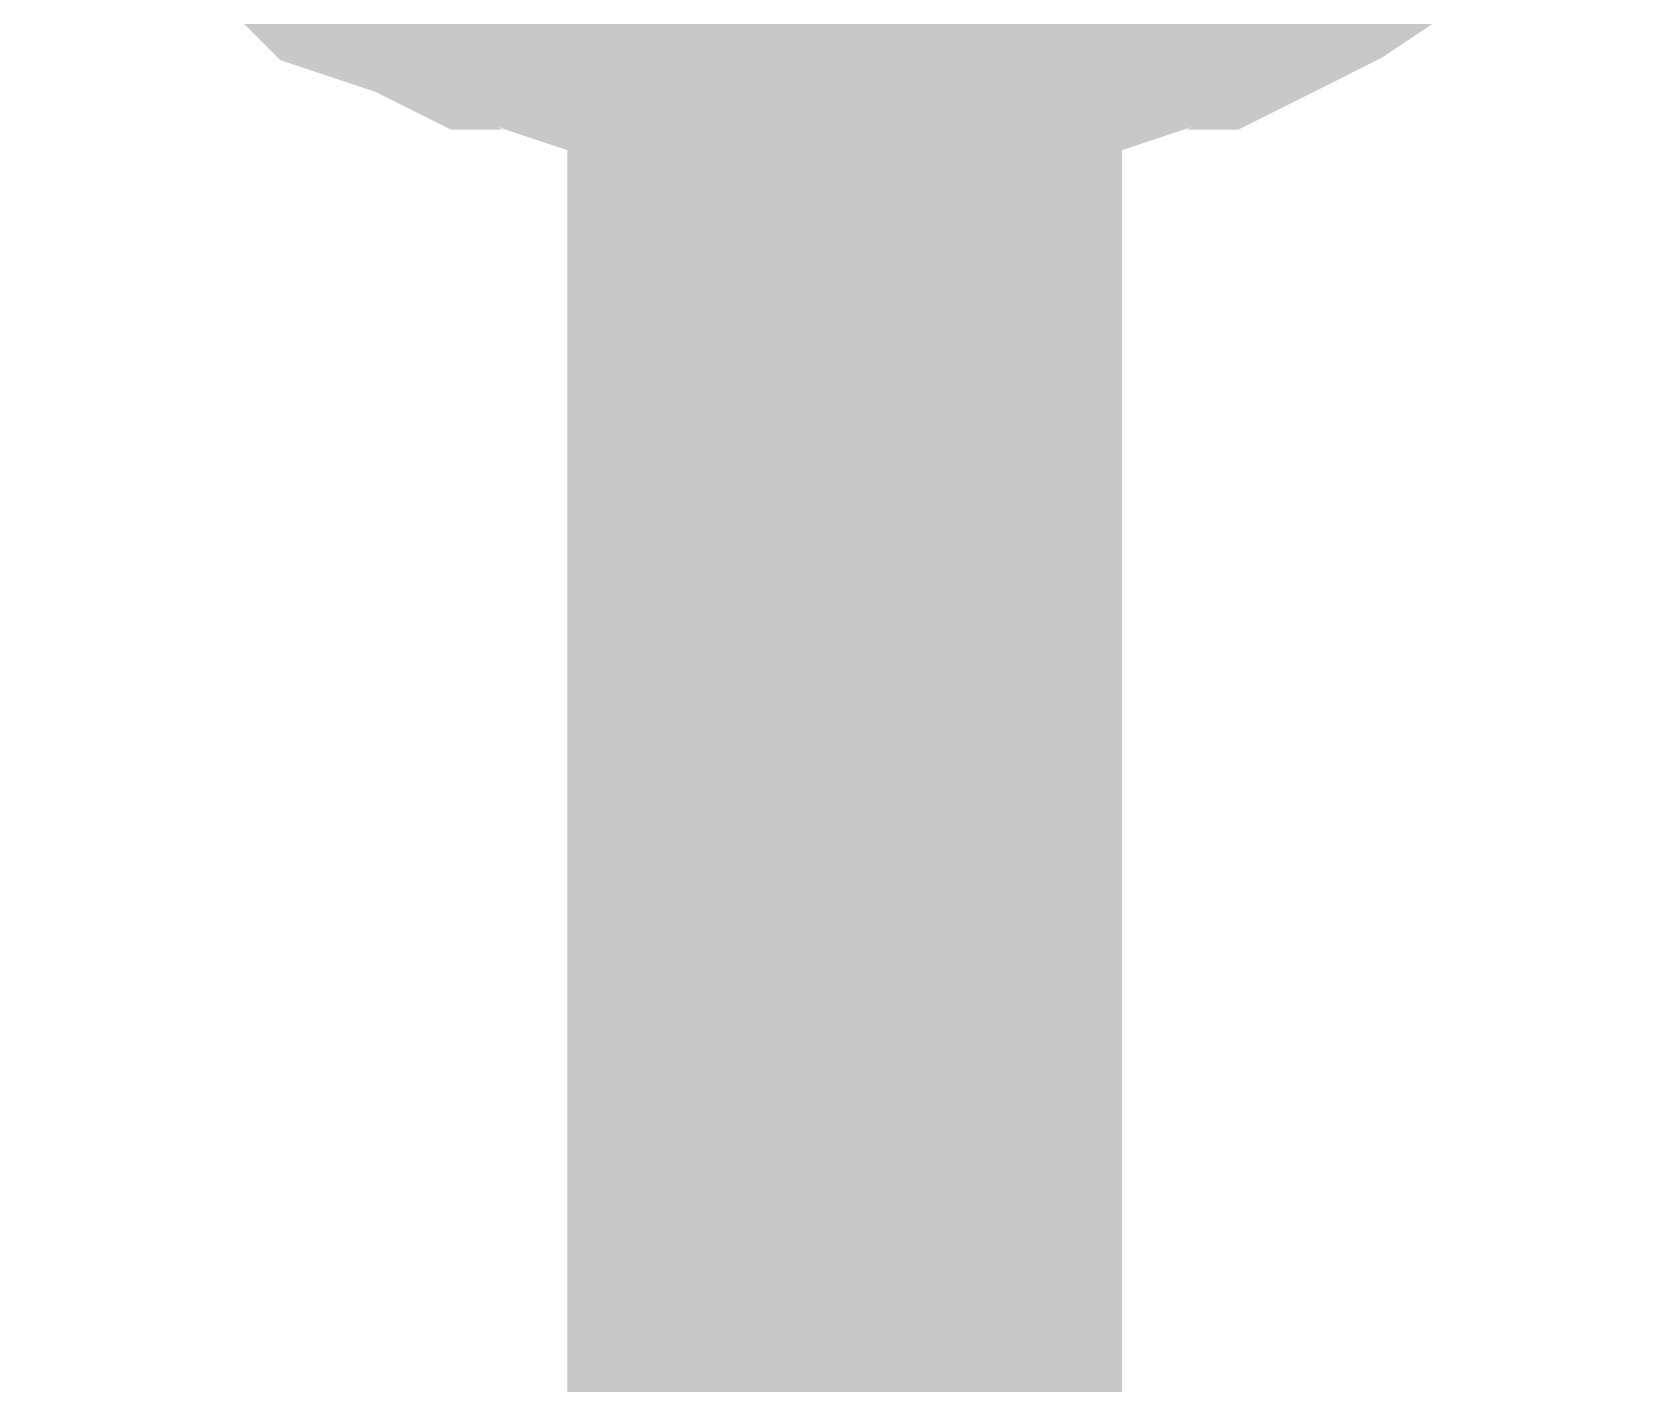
# Model space of a CAD drawing. Header units: inches. Extents: x 0 to 15, y 0 to 9.5.
# Drawn here: x 10.5819 to 10.61609, y 7.14825 to 7.17699 of the extents above; entities that cross this region are included whole.
import ezdxf

# ---------------------------------------------------------------- set-up
doc = ezdxf.new("R2010")
doc.units = ezdxf.units.IN
doc.header["$MEASUREMENT"] = 0
doc.layers.add('Sheet', color=255, linetype='Continuous')

msp = doc.modelspace()

# ---------------------------------------------------------------- linework, layer by layer
at = {"layer": 'Sheet'}
for points in [[(10.599183, 6.599915, 0.0118, 0.0118, 0), (10.599183, 7.199907, 0.0118, 0.0118, 0)], [(10.599183, 7.179712, 0.0118, 0.0118, 0), (10.598081, 7.179712, 0.0118, 0.0118, 0), (10.59698, 7.179712, 0.0118, 0.0118, 0), (10.596246, 7.180079, 0.0118, 0.0118, 0), (10.595145, 7.180079, 0.0118, 0.0118, 0), (10.594044, 7.180446, 0.0118, 0.0118, 0), (10.59331, 7.180813, 0.0118, 0.0118, 0), (10.592208, 7.180813, 0.0118, 0.0118, 0), (10.591474, 7.18118, 0.0118, 0.0118, 0), (10.590373, 7.181548, 0.0118, 0.0118, 0), (10.589639, 7.182282, 0.0118, 0.0118, 0), (10.588905, 7.182649, 0.0118, 0.0118, 0), (10.587803, 7.183016, 0.0118, 0.0118, 0)], [(10.599183, 7.179712, 0.0118, 0.0118, 0), (10.598081, 7.179712, 0.0118, 0.0118, 0), (10.59698, 7.179712, 0.0118, 0.0118, 0), (10.596246, 7.180079, 0.0118, 0.0118, 0), (10.595145, 7.180079, 0.0118, 0.0118, 0), (10.594044, 7.180446, 0.0118, 0.0118, 0), (10.59331, 7.180813, 0.0118, 0.0118, 0), (10.592208, 7.180813, 0.0118, 0.0118, 0), (10.591474, 7.18118, 0.0118, 0.0118, 0), (10.590373, 7.181548, 0.0118, 0.0118, 0), (10.589639, 7.182282, 0.0118, 0.0118, 0), (10.588905, 7.182649, 0.0118, 0.0118, 0), (10.587803, 7.183016, 0.0118, 0.0118, 0)], [(10.599183, 7.179712, 0.0118, 0.0118, 0), (10.598081, 7.179712, 0.0118, 0.0118, 0), (10.59698, 7.179712, 0.0118, 0.0118, 0), (10.596246, 7.180079, 0.0118, 0.0118, 0), (10.595145, 7.180079, 0.0118, 0.0118, 0), (10.594044, 7.180446, 0.0118, 0.0118, 0), (10.59331, 7.180813, 0.0118, 0.0118, 0), (10.592208, 7.180813, 0.0118, 0.0118, 0), (10.591474, 7.18118, 0.0118, 0.0118, 0), (10.590373, 7.181548, 0.0118, 0.0118, 0), (10.589639, 7.182282, 0.0118, 0.0118, 0), (10.588905, 7.182649, 0.0118, 0.0118, 0), (10.587803, 7.183016, 0.0118, 0.0118, 0)], [(10.599183, 7.179712, 0.0118, 0.0118, 0), (10.598081, 7.179712, 0.0118, 0.0118, 0), (10.59698, 7.179712, 0.0118, 0.0118, 0), (10.596246, 7.180079, 0.0118, 0.0118, 0), (10.595145, 7.180079, 0.0118, 0.0118, 0), (10.594044, 7.180446, 0.0118, 0.0118, 0), (10.59331, 7.180813, 0.0118, 0.0118, 0), (10.592208, 7.180813, 0.0118, 0.0118, 0), (10.591474, 7.18118, 0.0118, 0.0118, 0), (10.590373, 7.181548, 0.0118, 0.0118, 0), (10.589639, 7.182282, 0.0118, 0.0118, 0), (10.588905, 7.182649, 0.0118, 0.0118, 0), (10.587803, 7.183016, 0.0118, 0.0118, 0)], [(10.599183, 7.179712, 0.0118, 0.0118, 0), (10.598081, 7.179712, 0.0118, 0.0118, 0), (10.59698, 7.179712, 0.0118, 0.0118, 0), (10.596246, 7.180079, 0.0118, 0.0118, 0), (10.595145, 7.180079, 0.0118, 0.0118, 0), (10.594044, 7.180446, 0.0118, 0.0118, 0), (10.59331, 7.180813, 0.0118, 0.0118, 0), (10.592208, 7.180813, 0.0118, 0.0118, 0), (10.591474, 7.18118, 0.0118, 0.0118, 0), (10.590373, 7.181548, 0.0118, 0.0118, 0), (10.589639, 7.182282, 0.0118, 0.0118, 0), (10.588905, 7.182649, 0.0118, 0.0118, 0), (10.587803, 7.183016, 0.0118, 0.0118, 0)], [(10.599183, 7.179712, 0.0118, 0.0118, 0), (10.598081, 7.179712, 0.0118, 0.0118, 0), (10.59698, 7.179712, 0.0118, 0.0118, 0), (10.596246, 7.180079, 0.0118, 0.0118, 0), (10.595145, 7.180079, 0.0118, 0.0118, 0), (10.594044, 7.180446, 0.0118, 0.0118, 0), (10.59331, 7.180813, 0.0118, 0.0118, 0), (10.592208, 7.180813, 0.0118, 0.0118, 0), (10.591474, 7.18118, 0.0118, 0.0118, 0), (10.590373, 7.181548, 0.0118, 0.0118, 0), (10.589639, 7.182282, 0.0118, 0.0118, 0), (10.588905, 7.182649, 0.0118, 0.0118, 0), (10.587803, 7.183016, 0.0118, 0.0118, 0)], [(10.599183, 7.179712, 0.0118, 0.0118, 0), (10.598081, 7.179712, 0.0118, 0.0118, 0), (10.59698, 7.179712, 0.0118, 0.0118, 0), (10.596246, 7.180079, 0.0118, 0.0118, 0), (10.595145, 7.180079, 0.0118, 0.0118, 0), (10.594044, 7.180446, 0.0118, 0.0118, 0), (10.59331, 7.180813, 0.0118, 0.0118, 0), (10.592208, 7.180813, 0.0118, 0.0118, 0), (10.591474, 7.18118, 0.0118, 0.0118, 0), (10.590373, 7.181548, 0.0118, 0.0118, 0), (10.589639, 7.182282, 0.0118, 0.0118, 0), (10.588905, 7.182649, 0.0118, 0.0118, 0), (10.587803, 7.183016, 0.0118, 0.0118, 0)], [(10.610195, 7.183016, 0.0118, 0.0118, 0), (10.609461, 7.182649, 0.0118, 0.0118, 0), (10.608727, 7.182282, 0.0118, 0.0118, 0), (10.607625, 7.181548, 0.0118, 0.0118, 0), (10.606891, 7.18118, 0.0118, 0.0118, 0), (10.606157, 7.180813, 0.0118, 0.0118, 0), (10.605056, 7.180813, 0.0118, 0.0118, 0), (10.604322, 7.180446, 0.0118, 0.0118, 0), (10.60322, 7.180079, 0.0118, 0.0118, 0), (10.602119, 7.180079, 0.0118, 0.0118, 0), (10.601385, 7.179712, 0.0118, 0.0118, 0), (10.600284, 7.179712, 0.0118, 0.0118, 0), (10.599183, 7.179712, 0.0118, 0.0118, 0)], [(10.610195, 7.183016, 0.0118, 0.0118, 0), (10.609461, 7.182649, 0.0118, 0.0118, 0), (10.608727, 7.182282, 0.0118, 0.0118, 0), (10.607625, 7.181548, 0.0118, 0.0118, 0), (10.606891, 7.18118, 0.0118, 0.0118, 0), (10.606157, 7.180813, 0.0118, 0.0118, 0), (10.605056, 7.180813, 0.0118, 0.0118, 0), (10.604322, 7.180446, 0.0118, 0.0118, 0), (10.60322, 7.180079, 0.0118, 0.0118, 0), (10.602119, 7.180079, 0.0118, 0.0118, 0), (10.601385, 7.179712, 0.0118, 0.0118, 0), (10.600284, 7.179712, 0.0118, 0.0118, 0), (10.599183, 7.179712, 0.0118, 0.0118, 0)], [(10.610195, 7.183016, 0.0118, 0.0118, 0), (10.609461, 7.182649, 0.0118, 0.0118, 0), (10.608727, 7.182282, 0.0118, 0.0118, 0), (10.607625, 7.181548, 0.0118, 0.0118, 0), (10.606891, 7.18118, 0.0118, 0.0118, 0), (10.606157, 7.180813, 0.0118, 0.0118, 0), (10.605056, 7.180813, 0.0118, 0.0118, 0), (10.604322, 7.180446, 0.0118, 0.0118, 0), (10.60322, 7.180079, 0.0118, 0.0118, 0), (10.602119, 7.180079, 0.0118, 0.0118, 0), (10.601385, 7.179712, 0.0118, 0.0118, 0), (10.600284, 7.179712, 0.0118, 0.0118, 0), (10.599183, 7.179712, 0.0118, 0.0118, 0)], [(10.610195, 7.183016, 0.0118, 0.0118, 0), (10.609461, 7.182649, 0.0118, 0.0118, 0), (10.608727, 7.182282, 0.0118, 0.0118, 0), (10.607625, 7.181548, 0.0118, 0.0118, 0), (10.606891, 7.18118, 0.0118, 0.0118, 0), (10.606157, 7.180813, 0.0118, 0.0118, 0), (10.605056, 7.180813, 0.0118, 0.0118, 0), (10.604322, 7.180446, 0.0118, 0.0118, 0), (10.60322, 7.180079, 0.0118, 0.0118, 0), (10.602119, 7.180079, 0.0118, 0.0118, 0), (10.601385, 7.179712, 0.0118, 0.0118, 0), (10.600284, 7.179712, 0.0118, 0.0118, 0), (10.599183, 7.179712, 0.0118, 0.0118, 0)], [(10.610195, 7.183016, 0.0118, 0.0118, 0), (10.609461, 7.182649, 0.0118, 0.0118, 0), (10.608727, 7.182282, 0.0118, 0.0118, 0), (10.607625, 7.181548, 0.0118, 0.0118, 0), (10.606891, 7.18118, 0.0118, 0.0118, 0), (10.606157, 7.180813, 0.0118, 0.0118, 0), (10.605056, 7.180813, 0.0118, 0.0118, 0), (10.604322, 7.180446, 0.0118, 0.0118, 0), (10.60322, 7.180079, 0.0118, 0.0118, 0), (10.602119, 7.180079, 0.0118, 0.0118, 0), (10.601385, 7.179712, 0.0118, 0.0118, 0), (10.600284, 7.179712, 0.0118, 0.0118, 0), (10.599183, 7.179712, 0.0118, 0.0118, 0)], [(10.610195, 7.183016, 0.0118, 0.0118, 0), (10.609461, 7.182649, 0.0118, 0.0118, 0), (10.608727, 7.182282, 0.0118, 0.0118, 0), (10.607625, 7.181548, 0.0118, 0.0118, 0), (10.606891, 7.18118, 0.0118, 0.0118, 0), (10.606157, 7.180813, 0.0118, 0.0118, 0), (10.605056, 7.180813, 0.0118, 0.0118, 0), (10.604322, 7.180446, 0.0118, 0.0118, 0), (10.60322, 7.180079, 0.0118, 0.0118, 0), (10.602119, 7.180079, 0.0118, 0.0118, 0), (10.601385, 7.179712, 0.0118, 0.0118, 0), (10.600284, 7.179712, 0.0118, 0.0118, 0), (10.599183, 7.179712, 0.0118, 0.0118, 0)], [(10.610195, 7.183016, 0.0118, 0.0118, 0), (10.609461, 7.182649, 0.0118, 0.0118, 0), (10.608727, 7.182282, 0.0118, 0.0118, 0), (10.607625, 7.181548, 0.0118, 0.0118, 0), (10.606891, 7.18118, 0.0118, 0.0118, 0), (10.606157, 7.180813, 0.0118, 0.0118, 0), (10.605056, 7.180813, 0.0118, 0.0118, 0), (10.604322, 7.180446, 0.0118, 0.0118, 0), (10.60322, 7.180079, 0.0118, 0.0118, 0), (10.602119, 7.180079, 0.0118, 0.0118, 0), (10.601385, 7.179712, 0.0118, 0.0118, 0), (10.600284, 7.179712, 0.0118, 0.0118, 0), (10.599183, 7.179712, 0.0118, 0.0118, 0)]]:
    msp.add_lwpolyline(points, format="xyseb", dxfattribs=at)

doc.saveas('drawing.dxf')
